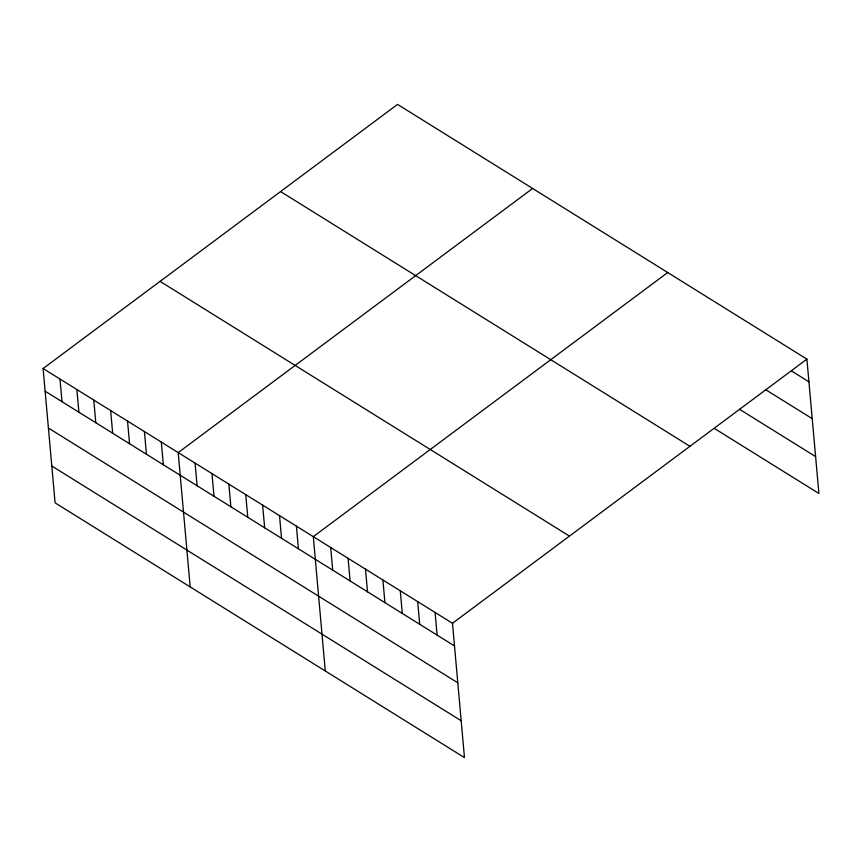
<?xml version="1.0" encoding="UTF-8"?>
<svg xmlns="http://www.w3.org/2000/svg" width="862" height="862" viewBox="0 0 862 862"><rect width="100%" height="100%" fill="white"/><g stroke="black" fill="none" stroke-linecap="round" stroke-linejoin="round"><path stroke-width="1.29" d="M43.1 368.527L452.485 623.28L464.467 757.601L55.093 502.858L43.1 368.527L397.533 104.399L806.907 359.142L818.9 493.473L714.512 428.511M532.63 188.466L178.197 452.593L190.19 586.925M667.716 272.532L313.294 536.66L325.286 670.992M452.485 623.28L806.907 359.142M791.531 370.983L808.933 381.812M765.467 389.559L812.219 418.652M739.488 409.256L815.614 456.623M280.57 191.558L689.956 446.311M160.063 281.368L569.448 536.11M45.126 391.186L454.511 645.94M48.412 428.037L457.797 682.79M51.795 466.008L461.181 720.751M435.084 612.451L437.109 635.111M417.682 601.622L419.708 624.282M400.291 590.793L402.306 613.453M382.89 579.975L384.915 602.635M365.488 569.146L367.514 591.806M348.086 558.317L350.112 580.977M330.696 547.489L332.71 570.148M296.409 526.154L298.424 548.814M279.514 515.648L281.54 538.308M262.63 505.132L264.656 527.803M245.745 494.626L247.771 517.286M228.861 484.121L230.876 506.781M211.966 473.615L213.991 496.275M195.081 463.099L197.107 485.769M161.313 442.087L163.327 464.747M144.417 431.582L146.443 454.242M127.533 421.065L129.559 443.725M110.648 410.56L112.674 433.22M93.764 400.054L95.779 422.714M76.869 389.549L78.895 412.208M59.984 379.032L62.01 401.692"/></g></svg>
